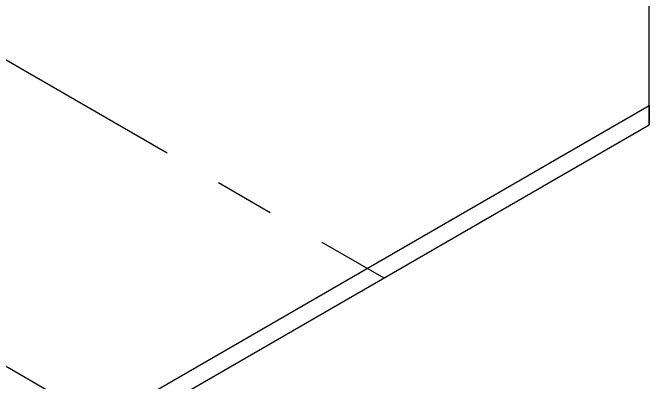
# Model space of a CAD drawing. Header units: millimetres. Extents: x 15 to 415, y 5 to 292.
# Drawn here: x 257.64 to 284.78, y 198.25 to 214 of the extents above; entities that cross this region are included whole.
import ezdxf

# ---------------------------------------------------------------- set-up
doc = ezdxf.new("R2010")
doc.units = ezdxf.units.MM
doc.linetypes.add('CENTERX2', pattern=[20.32, 12.7, -2.54, 2.54, -2.54])

msp = doc.modelspace()

# ---------------------------------------------------------------- linework, layer by layer
at = {"color": 7, "linetype": 'CENTERX2'}
for p, q in [((218.0246, 234.6973), (273.4618, 202.6941)), ((254.7942, 200.4082), (262.1481, 196.1628))]:
    msp.add_line(p, q, dxfattribs=at)
at = {"color": 7, "linetype": 'Continuous', "lineweight": 25}
for p, q in [((284.7755, 210.0419), (284.7755, 218.5326)), ((262.1481, 196.9794), (284.7755, 210.0419)), ((284.7755, 210.0419), (284.7755, 209.2254)), ((262.1481, 196.1628), (284.7755, 209.2254))]:
    msp.add_line(p, q, dxfattribs=at)
at = {"color": 7, "linetype": 'Continuous'}
for p, q in [((284.7755, 209.2254), (284.7755, 217.716)), ((262.1481, 196.1628), (284.7755, 209.2254))]:
    msp.add_line(p, q, dxfattribs=at)

doc.saveas('drawing.dxf')
